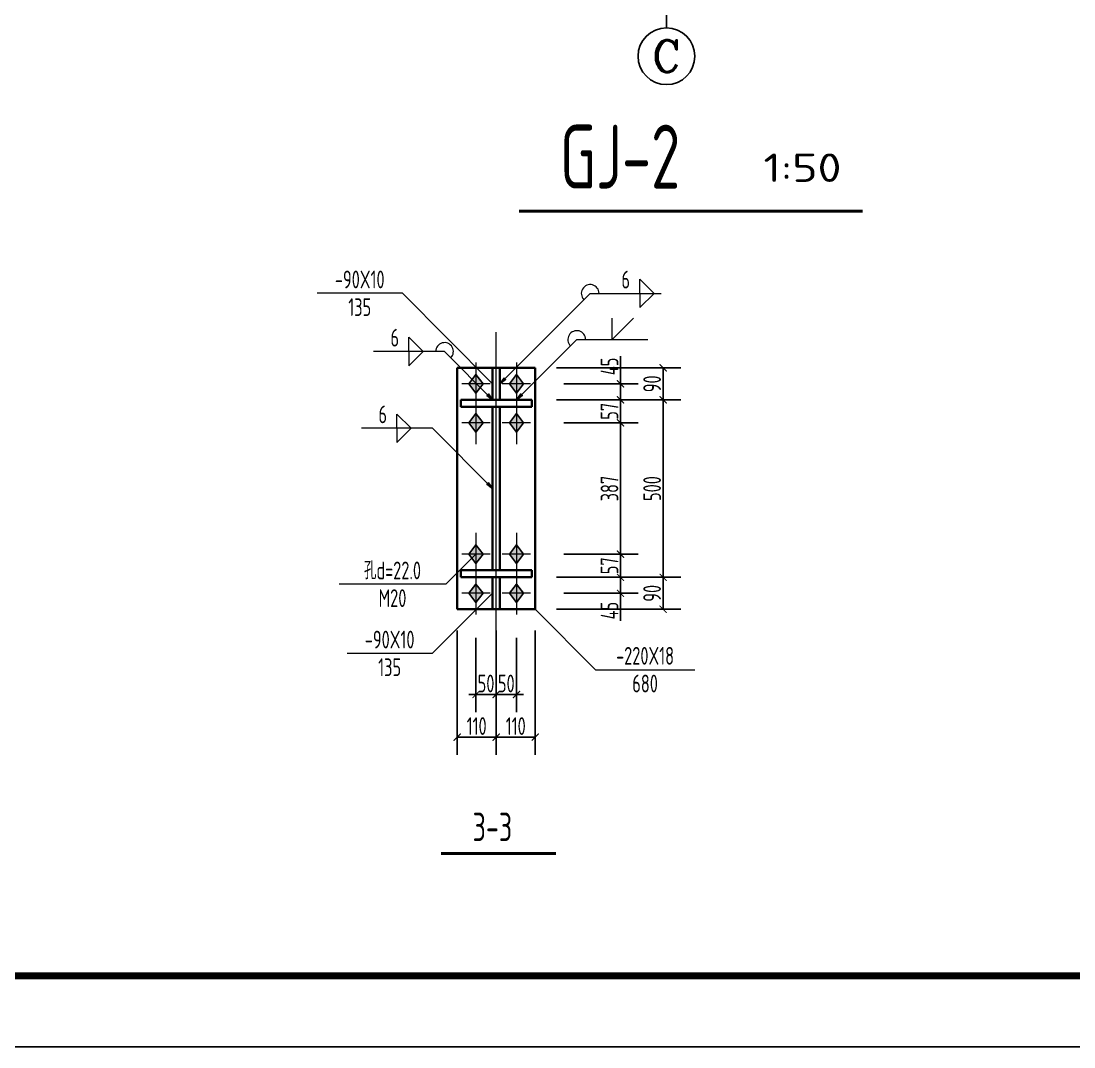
# Model space of a CAD drawing. Extents: x -307088 to 5640332, y -3541089 to -2181377.
# Drawn here: x 5505496 to 5520320, y -3216089 to -3201643 of the extents above; entities that cross this region are included whole.
import ezdxf
from ezdxf.enums import TextEntityAlignment as Align

# ---------------------------------------------------------------- set-up
doc = ezdxf.new("R2010")
doc.units = 0
doc.header["$LTSCALE"] = 100
doc.header["$MEASUREMENT"] = 0
doc.linetypes.add('2', pattern=[1850, 1200, -300, 50, -300])
doc.linetypes.add('线型6', pattern=[8.75, 5, -1.25, 1.25, -1.25])
doc.layers.get('0').update_dxf_attribs({"linetype": 'CONTINUOUS'})
doc.layers.get('DEFPOINTS').update_dxf_attribs({"linetype": 'CONTINUOUS'})
for name, color, linetype in [('10', 7, 'CONTINUOUS'), ('11', 7, 'CONTINUOUS'), ('20', 15, 'CONTINUOUS'), ('AXIS', 3, 'CONTINUOUS'), ('AXIS_TEXT', 7, 'CONTINUOUS'), ('PUB_TITLE', 4, 'CONTINUOUS'), ('尺寸标注', 253, 'CONTINUOUS'), ('焊缝标注', 253, 'CONTINUOUS'), ('螺栓孔标注', 253, 'CONTINUOUS'), ('轴线__点划线', 253, '2'), ('钢板标注', 253, 'CONTINUOUS')]:
    doc.layers.add(name, color=color, linetype=linetype)
doc.styles.add('COMPLEX', font='COMPLEX')
doc.styles.add('FromPkpm', font='Pkpmeng', dxfattribs={"width": 0.7, "bigfont": 'hztxt'})
doc.styles.get("Standard").update_dxf_attribs({"font": 'tssdeng.shx', "height": 3, "bigfont": 'tssdchn.shx'})
doc.styles.add('TSSD_DIMENSION', font='Tssdeng.shx', dxfattribs={"width": 0.7, "bigfont": 'hztxt.shx'})
doc.dimstyles.new('Pkpm_1.00', dxfattribs={"dimtxt": 250, "dimasz": 100, "dimexe": 250, "dimexo": 0.0625, "dimgap": 30, "dimtad": 1, "dimdec": 0, "dimrnd": 5, "dimzin": 0, "dimdsep": 46, "dimtxsty": 'FromPkpm', "dimblk1": 'ARCHTICK', "dimblk2": 'ARCHTICK', "dimsah": 1, "dimcen": 0.09, "dimadec": 0, "dimazin": 0, "dimtfac": 1, "dimtdec": 0, "dimtix": 1, "dimtmove": 2, "dimatfit": 1, "dimfxl": 1, "dimtolj": 1, "dimtzin": 0, "dimarcsym": 0})

# ---------------------------------------------------------------- blocks, each defined once
blk = doc.blocks.new('_ARCHTICK')
at = {"color": 0, "linetype": 'ByBlock', "const_width": 0.15}
blk.add_lwpolyline([(-0.5, -0.5), (0.5, 0.5)], dxfattribs=at)
blk = doc.blocks.new('*D166')
at = {"layer": 'DEFPOINTS', "color": 0, "linetype": 'Continuous', "transparency": 16777216}
for p in [(5512736, -3206751), (5513936, -3206751), (5512736, -3206976)]:
    blk.add_point(p, dxfattribs=at)
at = {"layer": '尺寸标注', "color": 0, "linetype": 'Continuous', "lineweight": -2, "transparency": 16777216}
for p, q in [((5513936, -3206751), (5513936, -3206362)), ((5513136, -3206751), (5514186, -3206751)), ((5513936, -3206976), (5513936, -3206751)), ((5513136, -3206976), (5514186, -3206976))]:
    blk.add_line(p, q, dxfattribs=at)
at = {"layer": '尺寸标注', "color": 0, "linetype": 'Continuous', "lineweight": -2, "transparency": 16777216, "xscale": 100, "yscale": 100, "zscale": 100}
for p, rotation in [((5513936, -3206751), 90), ((5513936, -3206976), 270)]:
    blk.add_blockref('_ARCHTICK', p, dxfattribs=dict(at, rotation=rotation))
at = {"layer": '尺寸标注', "color": 0, "linetype": 'Continuous', "lineweight": 18, "transparency": 16777216, "insert": (5513781, -3206506), "char_height": 250, "attachment_point": 5, "rotation": 90, "style": 'FromPkpm'}
blk.add_mtext('\\A1;45', dxfattribs=at)
blk = doc.blocks.new('*D167')
at = {"layer": 'DEFPOINTS', "color": 0, "linetype": 'Continuous', "transparency": 16777216}
for p in [(5512736, -3206976), (5513936, -3206976), (5512736, -3207301)]:
    blk.add_point(p, dxfattribs=at)
at = {"layer": '尺寸标注', "color": 0, "linetype": 'Continuous', "lineweight": -2, "transparency": 16777216}
for p, q in [((5513136, -3206976), (5514186, -3206976)), ((5513936, -3207301), (5513936, -3206976)), ((5513136, -3207301), (5514186, -3207301))]:
    blk.add_line(p, q, dxfattribs=at)
at = {"layer": '尺寸标注', "color": 0, "linetype": 'Continuous', "lineweight": -2, "transparency": 16777216, "xscale": 100, "yscale": 100, "zscale": 100}
for p, rotation in [((5513936, -3206976), 90), ((5513936, -3207301), 270)]:
    blk.add_blockref('_ARCHTICK', p, dxfattribs=dict(at, rotation=rotation))
at = {"layer": '尺寸标注', "color": 0, "linetype": 'Continuous', "lineweight": 18, "transparency": 16777216, "insert": (5513781, -3207138), "char_height": 250, "attachment_point": 5, "rotation": 90, "style": 'FromPkpm'}
blk.add_mtext('\\A1;57', dxfattribs=at)
blk = doc.blocks.new('*D168')
at = {"layer": 'DEFPOINTS', "color": 0, "linetype": 'Continuous', "transparency": 16777216}
for p in [(5512736, -3209476), (5513936, -3209476), (5512736, -3209701)]:
    blk.add_point(p, dxfattribs=at)
at = {"layer": '尺寸标注', "color": 0, "linetype": 'Continuous', "lineweight": -2, "transparency": 16777216}
for p, q in [((5513136, -3209476), (5514186, -3209476)), ((5513936, -3209476), (5513936, -3209701)), ((5513136, -3209701), (5514186, -3209701)), ((5513936, -3209701), (5513936, -3210089))]:
    blk.add_line(p, q, dxfattribs=at)
at = {"layer": '尺寸标注', "color": 0, "linetype": 'Continuous', "lineweight": -2, "transparency": 16777216, "xscale": 100, "yscale": 100, "zscale": 100}
for p, rotation in [((5513936, -3209476), 90), ((5513936, -3209701), 270)]:
    blk.add_blockref('_ARCHTICK', p, dxfattribs=dict(at, rotation=rotation))
at = {"layer": '尺寸标注', "color": 0, "linetype": 'Continuous', "lineweight": 18, "transparency": 16777216, "insert": (5513781, -3209945), "char_height": 250, "attachment_point": 5, "rotation": 90, "style": 'FromPkpm'}
blk.add_mtext('\\A1;45', dxfattribs=at)
blk = doc.blocks.new('*D169')
at = {"layer": 'DEFPOINTS', "color": 0, "linetype": 'Continuous', "transparency": 16777216}
for p in [(5512736, -3209151), (5513936, -3209151), (5512736, -3209476)]:
    blk.add_point(p, dxfattribs=at)
at = {"layer": '尺寸标注', "color": 0, "linetype": 'Continuous', "lineweight": -2, "transparency": 16777216}
for p, q in [((5513136, -3209151), (5514186, -3209151)), ((5513936, -3209476), (5513936, -3209151)), ((5513136, -3209476), (5514186, -3209476))]:
    blk.add_line(p, q, dxfattribs=at)
at = {"layer": '尺寸标注', "color": 0, "linetype": 'Continuous', "lineweight": -2, "transparency": 16777216, "xscale": 100, "yscale": 100, "zscale": 100}
for p, rotation in [((5513936, -3209151), 90), ((5513936, -3209476), 270)]:
    blk.add_blockref('_ARCHTICK', p, dxfattribs=dict(at, rotation=rotation))
at = {"layer": '尺寸标注', "color": 0, "linetype": 'Continuous', "lineweight": 18, "transparency": 16777216, "insert": (5513781, -3209313), "char_height": 250, "attachment_point": 5, "rotation": 90, "style": 'FromPkpm'}
blk.add_mtext('\\A1;57', dxfattribs=at)
blk = doc.blocks.new('*D170')
at = {"layer": 'DEFPOINTS', "color": 0, "linetype": 'Continuous', "transparency": 16777216}
for p in [(5512736, -3207301), (5513936, -3207301), (5512736, -3209151)]:
    blk.add_point(p, dxfattribs=at)
at = {"layer": '尺寸标注', "color": 0, "linetype": 'Continuous', "lineweight": -2, "transparency": 16777216}
for p, q in [((5513136, -3207301), (5514186, -3207301)), ((5513936, -3209151), (5513936, -3207301)), ((5513136, -3209151), (5514186, -3209151))]:
    blk.add_line(p, q, dxfattribs=at)
at = {"layer": '尺寸标注', "color": 0, "linetype": 'Continuous', "lineweight": -2, "transparency": 16777216, "xscale": 100, "yscale": 100, "zscale": 100}
for p, rotation in [((5513936, -3207301), 90), ((5513936, -3209151), 270)]:
    blk.add_blockref('_ARCHTICK', p, dxfattribs=dict(at, rotation=rotation))
at = {"layer": '尺寸标注', "color": 0, "linetype": 'Continuous', "lineweight": 18, "transparency": 16777216, "insert": (5513781, -3208226), "char_height": 250, "attachment_point": 5, "rotation": 90, "style": 'FromPkpm'}
blk.add_mtext('\\A1;387', dxfattribs=at)
blk = doc.blocks.new('*D171')
at = {"layer": 'DEFPOINTS', "color": 0, "linetype": 'Continuous', "transparency": 16777216}
for p in [(5511901, -3209926), (5512186, -3209926), (5512186, -3211126)]:
    blk.add_point(p, dxfattribs=at)
at = {"layer": '尺寸标注', "color": 0, "linetype": 'Continuous', "lineweight": -2, "transparency": 16777216}
for p, q in [((5511901, -3210326), (5511901, -3211376)), ((5512186, -3210326), (5512186, -3211376)), ((5511901, -3211126), (5511801, -3211126)), ((5511901, -3211126), (5512186, -3211126)), ((5512186, -3211126), (5512286, -3211126))]:
    blk.add_line(p, q, dxfattribs=at)
at = {"layer": '尺寸标注', "color": 0, "linetype": 'Continuous', "lineweight": -2, "transparency": 16777216, "xscale": 100, "yscale": 100, "zscale": 100}
blk.add_blockref('_ARCHTICK', (5511901, -3211126), dxfattribs=at)
at = {"layer": '尺寸标注', "color": 0, "linetype": 'Continuous', "lineweight": -2, "transparency": 16777216, "xscale": 100, "yscale": 100, "zscale": 100, "rotation": 180}
blk.add_blockref('_ARCHTICK', (5512186, -3211126), dxfattribs=at)
at = {"layer": '尺寸标注', "color": 0, "linetype": 'Continuous', "lineweight": 18, "transparency": 16777216, "insert": (5512043, -3210971), "char_height": 250, "attachment_point": 5, "style": 'FromPkpm'}
blk.add_mtext('\\A1;50', dxfattribs=at)
blk = doc.blocks.new('*D172')
at = {"layer": 'DEFPOINTS', "color": 0, "linetype": 'Continuous', "transparency": 16777216}
for p in [(5512186, -3209926), (5512471, -3209926), (5512471, -3211126)]:
    blk.add_point(p, dxfattribs=at)
at = {"layer": '尺寸标注', "color": 0, "linetype": 'Continuous', "lineweight": -2, "transparency": 16777216}
for p, q in [((5512186, -3210326), (5512186, -3211376)), ((5512471, -3210326), (5512471, -3211376)), ((5512186, -3211126), (5512086, -3211126)), ((5512186, -3211126), (5512471, -3211126)), ((5512471, -3211126), (5512571, -3211126))]:
    blk.add_line(p, q, dxfattribs=at)
at = {"layer": '尺寸标注', "color": 0, "linetype": 'Continuous', "lineweight": -2, "transparency": 16777216, "xscale": 100, "yscale": 100, "zscale": 100}
blk.add_blockref('_ARCHTICK', (5512186, -3211126), dxfattribs=at)
at = {"layer": '尺寸标注', "color": 0, "linetype": 'Continuous', "lineweight": -2, "transparency": 16777216, "xscale": 100, "yscale": 100, "zscale": 100, "rotation": 180}
blk.add_blockref('_ARCHTICK', (5512471, -3211126), dxfattribs=at)
at = {"layer": '尺寸标注', "color": 0, "linetype": 'Continuous', "lineweight": 18, "transparency": 16777216, "insert": (5512328, -3210971), "char_height": 250, "attachment_point": 5, "style": 'FromPkpm'}
blk.add_mtext('\\A1;50', dxfattribs=at)
blk = doc.blocks.new('*D173')
at = {"layer": 'DEFPOINTS', "color": 0, "linetype": 'Continuous', "transparency": 16777216}
for p in [(5511636, -3209926), (5512186, -3209926), (5512186, -3211726)]:
    blk.add_point(p, dxfattribs=at)
at = {"layer": '尺寸标注', "color": 0, "linetype": 'Continuous', "lineweight": -2, "transparency": 16777216}
for p, q in [((5511636, -3210226), (5511636, -3211976)), ((5512186, -3210226), (5512186, -3211976)), ((5511636, -3211726), (5512186, -3211726))]:
    blk.add_line(p, q, dxfattribs=at)
at = {"layer": '尺寸标注', "color": 0, "linetype": 'Continuous', "lineweight": -2, "transparency": 16777216, "xscale": 100, "yscale": 100, "zscale": 100, "rotation": 180}
blk.add_blockref('_ARCHTICK', (5511636, -3211726), dxfattribs=at)
at = {"layer": '尺寸标注', "color": 0, "linetype": 'Continuous', "lineweight": -2, "transparency": 16777216, "xscale": 100, "yscale": 100, "zscale": 100}
blk.add_blockref('_ARCHTICK', (5512186, -3211726), dxfattribs=at)
at = {"layer": '尺寸标注', "color": 0, "linetype": 'Continuous', "lineweight": 18, "transparency": 16777216, "insert": (5511911, -3211571), "char_height": 250, "attachment_point": 5, "style": 'FromPkpm'}
blk.add_mtext('\\A1;110', dxfattribs=at)
blk = doc.blocks.new('*D174')
at = {"layer": 'DEFPOINTS', "color": 0, "linetype": 'Continuous', "transparency": 16777216}
for p in [(5512186, -3209926), (5512736, -3209926), (5512736, -3211726)]:
    blk.add_point(p, dxfattribs=at)
at = {"layer": '尺寸标注', "color": 0, "linetype": 'Continuous', "lineweight": -2, "transparency": 16777216}
for p, q in [((5512186, -3210226), (5512186, -3211976)), ((5512736, -3210226), (5512736, -3211976)), ((5512186, -3211726), (5512736, -3211726))]:
    blk.add_line(p, q, dxfattribs=at)
at = {"layer": '尺寸标注', "color": 0, "linetype": 'Continuous', "lineweight": -2, "transparency": 16777216, "xscale": 100, "yscale": 100, "zscale": 100, "rotation": 180}
blk.add_blockref('_ARCHTICK', (5512186, -3211726), dxfattribs=at)
at = {"layer": '尺寸标注', "color": 0, "linetype": 'Continuous', "lineweight": -2, "transparency": 16777216, "xscale": 100, "yscale": 100, "zscale": 100}
blk.add_blockref('_ARCHTICK', (5512736, -3211726), dxfattribs=at)
at = {"layer": '尺寸标注', "color": 0, "linetype": 'Continuous', "lineweight": 18, "transparency": 16777216, "insert": (5512461, -3211571), "char_height": 250, "attachment_point": 5, "style": 'FromPkpm'}
blk.add_mtext('\\A1;110', dxfattribs=at)
blk = doc.blocks.new('*D175')
at = {"layer": 'DEFPOINTS', "color": 0, "linetype": 'Continuous', "transparency": 16777216}
for p in [(5512736, -3209476), (5514536, -3209476), (5512736, -3209926)]:
    blk.add_point(p, dxfattribs=at)
at = {"layer": '尺寸标注', "color": 0, "linetype": 'Continuous', "lineweight": -2, "transparency": 16777216}
for p, q in [((5513036, -3209476), (5514786, -3209476)), ((5514536, -3209926), (5514536, -3209476)), ((5513036, -3209926), (5514786, -3209926))]:
    blk.add_line(p, q, dxfattribs=at)
at = {"layer": '尺寸标注', "color": 0, "linetype": 'Continuous', "lineweight": -2, "transparency": 16777216, "xscale": 100, "yscale": 100, "zscale": 100}
for p, rotation in [((5514536, -3209476), 90), ((5514536, -3209926), 270)]:
    blk.add_blockref('_ARCHTICK', p, dxfattribs=dict(at, rotation=rotation))
at = {"layer": '尺寸标注', "color": 0, "linetype": 'Continuous', "lineweight": 18, "transparency": 16777216, "insert": (5514381, -3209701), "char_height": 250, "attachment_point": 5, "rotation": 90, "style": 'FromPkpm'}
blk.add_mtext('\\A1;90', dxfattribs=at)
blk = doc.blocks.new('*D176')
at = {"layer": 'DEFPOINTS', "color": 0, "linetype": 'Continuous', "transparency": 16777216}
for p in [(5512736, -3206976), (5514536, -3206976), (5512736, -3209476)]:
    blk.add_point(p, dxfattribs=at)
at = {"layer": '尺寸标注', "color": 0, "linetype": 'Continuous', "lineweight": -2, "transparency": 16777216}
for p, q in [((5513036, -3206976), (5514786, -3206976)), ((5514536, -3209476), (5514536, -3206976)), ((5513036, -3209476), (5514786, -3209476))]:
    blk.add_line(p, q, dxfattribs=at)
at = {"layer": '尺寸标注', "color": 0, "linetype": 'Continuous', "lineweight": -2, "transparency": 16777216, "xscale": 100, "yscale": 100, "zscale": 100}
for p, rotation in [((5514536, -3206976), 90), ((5514536, -3209476), 270)]:
    blk.add_blockref('_ARCHTICK', p, dxfattribs=dict(at, rotation=rotation))
at = {"layer": '尺寸标注', "color": 0, "linetype": 'Continuous', "lineweight": 18, "transparency": 16777216, "insert": (5514381, -3208226), "char_height": 250, "attachment_point": 5, "rotation": 90, "style": 'FromPkpm'}
blk.add_mtext('\\A1;500', dxfattribs=at)
blk = doc.blocks.new('*D177')
at = {"layer": 'DEFPOINTS', "color": 0, "linetype": 'Continuous', "transparency": 16777216}
for p in [(5512736, -3206526), (5514536, -3206526), (5512736, -3206976)]:
    blk.add_point(p, dxfattribs=at)
at = {"layer": '尺寸标注', "color": 0, "linetype": 'Continuous', "lineweight": -2, "transparency": 16777216}
for p, q in [((5513036, -3206526), (5514786, -3206526)), ((5514536, -3206976), (5514536, -3206526)), ((5513036, -3206976), (5514786, -3206976))]:
    blk.add_line(p, q, dxfattribs=at)
at = {"layer": '尺寸标注', "color": 0, "linetype": 'Continuous', "lineweight": -2, "transparency": 16777216, "xscale": 100, "yscale": 100, "zscale": 100}
for p, rotation in [((5514536, -3206526), 90), ((5514536, -3206976), 270)]:
    blk.add_blockref('_ARCHTICK', p, dxfattribs=dict(at, rotation=rotation))
at = {"layer": '尺寸标注', "color": 0, "linetype": 'Continuous', "lineweight": 18, "transparency": 16777216, "insert": (5514381, -3206751), "char_height": 250, "attachment_point": 5, "rotation": 90, "style": 'FromPkpm'}
blk.add_mtext('\\A1;90', dxfattribs=at)
blk = doc.blocks.new('_AXISO')
blk.add_circle((0, 0), 0.5)
at = {"layer": 'AXIS_TEXT', "style": 'COMPLEX', "width": 1.041667}
blk.add_attdef('A', text='', height=0.56, dxfattribs=at).set_placement((-0.25, -0.28), (0.25, -0.28), align=Align.FIT)

msp = doc.modelspace()

# ---------------------------------------------------------------- hatches: boundary and pattern name
at = {"layer": '10'}
for points in [[(5511901, -3206620.6), (5511801, -3206750.6), (5511901, -3206880.6), (5512001, -3206750.6)], [(5512471, -3206620.6), (5512371, -3206750.6), (5512471, -3206880.6), (5512571, -3206750.6)], [(5511901, -3207170.6), (5511801, -3207300.6), (5511901, -3207430.6), (5512001, -3207300.6)], [(5512471, -3207170.6), (5512371, -3207300.6), (5512471, -3207430.6), (5512571, -3207300.6)], [(5511901, -3209020.6), (5511801, -3209150.6), (5511901, -3209280.6), (5512001, -3209150.6)], [(5512471, -3209020.6), (5512371, -3209150.6), (5512471, -3209280.6), (5512571, -3209150.6)], [(5511901, -3209570.6), (5511801, -3209700.6), (5511901, -3209830.6), (5512001, -3209700.6)], [(5512471, -3209570.6), (5512371, -3209700.6), (5512471, -3209830.6), (5512571, -3209700.6)]]:
    msp.add_hatch(color=1, dxfattribs=at).paths.add_polyline_path(points)
at = {"layer": '焊缝标注'}
for points in [[(5512236, -3206750.6), (5512317.3, -3206690.5), (5512296.1, -3206669.3)], [(5512136, -3206975.6), (5512076, -3206894.2), (5512054.7, -3206915.4)], [(5512471, -3206975.6), (5512552.3, -3206915.5), (5512531.1, -3206894.3)], [(5512136, -3208225.6), (5512076, -3208144.2), (5512054.7, -3208165.4)]]:
    msp.add_hatch(color=256, dxfattribs=at).paths.add_polyline_path(points)

# ---------------------------------------------------------------- linework, layer by layer
at = {"layer": '10', "linetype": '线型6', "lineweight": 18, "ltscale": 100}
msp.add_line((5512186, -3210425.6), (5512186, -3206025.6), dxfattribs=at)
at = {"layer": '10', "color": 9, "lineweight": 18, "ltscale": 100}
for p, q in [((5511901, -3206450.6), (5511901, -3207050.6)), ((5512471, -3206450.6), (5512471, -3207050.6)), ((5512101, -3206750.6), (5511701, -3206750.6)), ((5512671, -3206750.6), (5512271, -3206750.6)), ((5511901, -3207000.6), (5511901, -3207600.6)), ((5512471, -3207000.6), (5512471, -3207600.6)), ((5512101, -3207300.6), (5511701, -3207300.6)), ((5512671, -3207300.6), (5512271, -3207300.6)), ((5511901, -3208850.6), (5511901, -3209450.6)), ((5512471, -3208850.6), (5512471, -3209450.6)), ((5512101, -3209150.6), (5511701, -3209150.6)), ((5512671, -3209150.6), (5512271, -3209150.6)), ((5511901, -3209400.6), (5511901, -3210000.6)), ((5512471, -3209400.6), (5512471, -3210000.6)), ((5512101, -3209700.6), (5511701, -3209700.6)), ((5512671, -3209700.6), (5512271, -3209700.6))]:
    msp.add_line(p, q, dxfattribs=at)
at = {"layer": '10', "color": 3, "lineweight": 35, "ltscale": 100}
for p, q in [((5512686, -3206975.6), (5511686, -3206975.6)), ((5511686, -3206975.6), (5511686, -3207075.6)), ((5511686, -3207075.6), (5512686, -3207075.6)), ((5512136, -3209375.6), (5512136, -3207075.6)), ((5512236, -3209375.6), (5512236, -3207075.6)), ((5512686, -3207075.6), (5512686, -3206975.6)), ((5512686, -3209375.6), (5511686, -3209375.6)), ((5511686, -3209375.6), (5511686, -3209475.6)), ((5512686, -3209475.6), (5512686, -3209375.6)), ((5511686, -3209475.6), (5512686, -3209475.6))]:
    msp.add_line(p, q, dxfattribs=at)
at = {"layer": '10', "color": 1, "linetype": 'Continuous'}
for points in [[(5511901, -3206620.6), (5511801, -3206750.6), (5511901, -3206880.6), (5512001, -3206750.6)], [(5512471, -3206620.6), (5512371, -3206750.6), (5512471, -3206880.6), (5512571, -3206750.6)], [(5511901, -3207170.6), (5511801, -3207300.6), (5511901, -3207430.6), (5512001, -3207300.6)], [(5512471, -3207170.6), (5512371, -3207300.6), (5512471, -3207430.6), (5512571, -3207300.6)], [(5511901, -3209020.6), (5511801, -3209150.6), (5511901, -3209280.6), (5512001, -3209150.6)], [(5512471, -3209020.6), (5512371, -3209150.6), (5512471, -3209280.6), (5512571, -3209150.6)], [(5511901, -3209570.6), (5511801, -3209700.6), (5511901, -3209830.6), (5512001, -3209700.6)], [(5512471, -3209570.6), (5512371, -3209700.6), (5512471, -3209830.6), (5512571, -3209700.6)]]:
    msp.add_lwpolyline(points, close=True, dxfattribs=at)
at = {"layer": '10', "const_width": 45}
msp.add_lwpolyline([(5511408, -3213365.4), (5513028, -3213365.4)], dxfattribs=at)
at = {"layer": '11', "color": 7, "const_width": 45}
msp.add_lwpolyline([(5512507.2, -3204319.7), (5517343.6, -3204319.7)], dxfattribs=at)
at = {"layer": '20', "lineweight": 35, "ltscale": 100}
for p, q in [((5512736, -3206525.6), (5511636, -3206525.6)), ((5511636, -3206525.6), (5511636, -3209925.6)), ((5512236, -3206525.6), (5512136, -3206525.6)), ((5512136, -3206525.6), (5512136, -3206975.6)), ((5512236, -3206975.6), (5512236, -3206525.6)), ((5512736, -3209925.6), (5512736, -3206525.6)), ((5512136, -3206975.6), (5512236, -3206975.6)), ((5512136, -3209475.6), (5512236, -3209475.6)), ((5512136, -3209925.6), (5512136, -3209475.6)), ((5512236, -3209475.6), (5512236, -3209925.6)), ((5511636, -3209925.6), (5512736, -3209925.6)), ((5512236, -3209925.6), (5512136, -3209925.6))]:
    msp.add_line(p, q, dxfattribs=at)
at = {"layer": 'PUB_TITLE'}
msp.add_lwpolyline([(5479576.3, -3216089.1), (5553876.3, -3216089.1), (5553876.3, -3174089.1), (5479576.3, -3174089.1)], close=True, dxfattribs=at)
at = {"layer": 'PUB_TITLE', "const_width": 100}
msp.add_lwpolyline([(5482076.3, -3215089.1), (5552876.3, -3215089.1), (5552876.3, -3175089.1), (5482076.3, -3175089.1)], close=True, dxfattribs=at)
at = {"layer": '焊缝标注', "lineweight": 18, "ltscale": 100}
for p, q in [((5514209.3, -3205278.3), (5514409.3, -3205478.3)), ((5514209.3, -3205478.3), (5514209.3, -3205278.3)), ((5512236, -3206750.6), (5513509.3, -3205478.3)), ((5513509.3, -3205478.3), (5514509.3, -3205478.3)), ((5514209.3, -3205678.3), (5514409.3, -3205478.3)), ((5514209.3, -3205478.3), (5514209.3, -3205678.3)), ((5513819.9, -3206127.4), (5513819.9, -3205827.4)), ((5513819.9, -3206127.4), (5514119.9, -3205827.4)), ((5511158, -3206296), (5510958, -3206096)), ((5510958, -3206296), (5510958, -3206096)), ((5512471, -3206975.6), (5513319.9, -3206127.4)), ((5513319.9, -3206127.4), (5514319.9, -3206127.4)), ((5511458, -3206296), (5510458, -3206296)), ((5511158, -3206296), (5510958, -3206496)), ((5510958, -3206296), (5510958, -3206496)), ((5512136, -3206975.6), (5511458, -3206296)), ((5510988.5, -3207376), (5510788.5, -3207176)), ((5510788.5, -3207376), (5510788.5, -3207176)), ((5511288.5, -3207376), (5510288.5, -3207376)), ((5510988.5, -3207376), (5510788.5, -3207576)), ((5510788.5, -3207376), (5510788.5, -3207576)), ((5512136, -3208225.6), (5511288.5, -3207376))]:
    msp.add_line(p, q, dxfattribs=at)
at = {"layer": '焊缝标注', "linetype": 'Continuous'}
for points in [[(5512236, -3206750.6), (5512317.3, -3206690.5), (5512296.1, -3206669.3)], [(5512136, -3206975.6), (5512076, -3206894.2), (5512054.7, -3206915.4)], [(5512471, -3206975.6), (5512552.3, -3206915.5), (5512531.1, -3206894.3)], [(5512136, -3208225.6), (5512076, -3208144.2), (5512054.7, -3208165.4)]]:
    msp.add_lwpolyline(points, close=True, dxfattribs=at)
at = {"layer": '焊缝标注', "lineweight": 18, "ltscale": 100}
for centre, start, end in [((5513509.3, -3205478.3), 0, 224.97719), ((5513319.9, -3206127.4), 0, 224.97719), ((5511458, -3206296), 314.93155, 180)]:
    msp.add_arc(centre, 125, start, end, dxfattribs=at)
at = {"layer": '螺栓孔标注', "lineweight": 18, "ltscale": 100}
for p, q in [((5511901, -3209150.6), (5511475.9, -3209574)), ((5511475.9, -3209574), (5509975.9, -3209574))]:
    msp.add_line(p, q, dxfattribs=at)
at = {"layer": '螺栓孔标注', "ltscale": 100, "const_width": 10}
msp.add_lwpolyline([(5511906, -3209150.6, 1), (5511896, -3209150.6, 1)], format="xyb", close=True, dxfattribs=at)
at = {"layer": '轴线__点划线', "color": 1, "ltscale": 0.01}
msp.add_line((5514582.9, -3176910.2), (5514582.9, -3201737.8), dxfattribs=at)
at = {"layer": '钢板标注', "lineweight": 18, "ltscale": 100}
for p, q in [((5510864.7, -3205476.3), (5509664.7, -3205476.3)), ((5512136, -3206750.6), (5510864.7, -3205476.3)), ((5512136, -3209700.6), (5511285.8, -3210547.4)), ((5512736, -3209925.6), (5513582.1, -3210776.5)), ((5511285.8, -3210547.4), (5510085.8, -3210547.4)), ((5513582.1, -3210776.5), (5514982.1, -3210776.5))]:
    msp.add_line(p, q, dxfattribs=at)
at = {"layer": '钢板标注', "ltscale": 100, "const_width": 10}
for points in [[(5512141, -3206750.6, 1), (5512131, -3206750.6, 1)], [(5512141, -3209700.6, 1), (5512131, -3209700.6, 1)], [(5512741, -3209925.6, 1), (5512731, -3209925.6, 1)]]:
    msp.add_lwpolyline(points, format="xyb", close=True, dxfattribs=at)

# ---------------------------------------------------------------- block references
at = {"layer": 'AXIS', "ltscale": 50}
ref = msp.add_blockref('_AXISO', (5514582.9, -3202137.8), dxfattribs=dict(at, xscale=-800, yscale=800, zscale=800))
ref.add_attrib('A', 'C', dxfattribs={"layer": 'AXIS_TEXT', "height": 448, "style": 'COMPLEX', "width": 1.25}).set_placement((5514382.9, -3202361.8), (5514782.9, -3202361.8), align=Align.FIT)

# ---------------------------------------------------------------- texts
at = {"layer": '10', "width": 1.04027}
msp.add_text('1:50 ', height=400, dxfattribs=at).set_placement((5515948.7, -3203907.7), (5517358.7, -3203907.7), align=Align.FIT)
at = {"layer": '10', "width": 0.7}
msp.add_text('3-3', height=400, dxfattribs=at).set_placement((5511853.5, -3213190.4))
at = {"layer": '11', "color": 7, "style": 'TSSD_DIMENSION', "width": 0.7}
msp.add_text('GJ-2', height=900, dxfattribs=at).set_placement((5513082.7, -3204002))
at = {"layer": '焊缝标注', "lineweight": 25, "style": 'FromPkpm', "width": 0.7}
for p in [(5514009.3, -3205408.3), (5510758, -3206226), (5510588.5, -3207306)]:
    msp.add_text('6', height=250, dxfattribs=at).set_placement(p, align=Align.CENTER)
at = {"layer": '螺栓孔标注', "lineweight": 25, "style": 'FromPkpm', "width": 0.7}
msp.add_text('孔d=22.0', height=250, dxfattribs=at).set_placement((5510725.9, -3209504), align=Align.CENTER)
msp.add_text('M20', height=250, dxfattribs=at).set_placement((5510725.9, -3209644), align=Align.TOP_CENTER)
at = {"layer": '钢板标注', "lineweight": 25, "style": 'FromPkpm', "width": 0.7}
for s, p in [('-90X10', (5510264.7, -3205406.3)), ('-90X10', (5510685.8, -3210477.4)), ('-220X18', (5514282.1, -3210706.5))]:
    msp.add_text(s, height=250, dxfattribs=at).set_placement(p, align=Align.CENTER)
for s, p in [('135', (5510264.7, -3205546.3)), ('135', (5510685.8, -3210617.4)), ('680', (5514282.1, -3210846.5))]:
    msp.add_text(s, height=250, dxfattribs=at).set_placement(p, align=Align.TOP_CENTER)

# ---------------------------------------------------------------- dimensions: what is measured, and where the dimension line sits
at = {"layer": '尺寸标注', "linetype": 'Continuous', "lineweight": 18}
for base, p1, p2, text, override, picture, middle in [((5513936, -3206750.6), (5512736, -3206975.6), (5512736, -3206750.6), '45', {"dimexo": 400, "dimtad": 1, "dimjust": 2, "dimtih": 0, "dimtoh": 0, "dimtix": 0, "dimtmove": 0, "dimatfit": 3}, '*D166', (5513781, -3206506.2)), ((5514536, -3206525.6), (5512736, -3206975.6), (5512736, -3206525.6), '90', {"dimexo": 300, "dimtad": 1, "dimjust": 0, "dimtih": 0, "dimtoh": 0, "dimtmove": 0, "dimatfit": 3}, '*D177', (5514381, -3206750.6)), ((5513936, -3206975.6), (5512736, -3207300.6), (5512736, -3206975.6), '57', {"dimexo": 400, "dimtad": 1, "dimjust": 0, "dimtih": 0, "dimtoh": 0, "dimtmove": 0, "dimatfit": 3}, '*D167', (5513781, -3207138.1)), ((5514536, -3206975.6), (5512736, -3209475.6), (5512736, -3206975.6), '500', {"dimexo": 300, "dimtad": 1, "dimjust": 0, "dimtih": 0, "dimtoh": 0, "dimtmove": 0, "dimatfit": 3}, '*D176', (5514381, -3208225.6)), ((5513936, -3207300.6), (5512736, -3209150.6), (5512736, -3207300.6), '387', {"dimexo": 400, "dimtad": 1, "dimjust": 0, "dimtih": 0, "dimtoh": 0, "dimtmove": 0, "dimatfit": 3}, '*D170', (5513781, -3208225.6)), ((5513936, -3209150.6), (5512736, -3209475.6), (5512736, -3209150.6), '57', {"dimexo": 400, "dimtad": 1, "dimjust": 0, "dimtih": 0, "dimtoh": 0, "dimtmove": 0, "dimatfit": 3}, '*D169', (5513781, -3209313.1)), ((5513936, -3209475.6), (5512736, -3209700.6), (5512736, -3209475.6), '45', {"dimexo": 400, "dimtad": 1, "dimjust": 1, "dimtih": 0, "dimtoh": 0, "dimtix": 0, "dimtmove": 0, "dimatfit": 3}, '*D168', (5513781, -3209945)), ((5514536, -3209475.6), (5512736, -3209925.6), (5512736, -3209475.6), '90', {"dimexo": 300, "dimtad": 1, "dimjust": 0, "dimtih": 0, "dimtoh": 0, "dimtmove": 0, "dimatfit": 3}, '*D175', (5514381, -3209700.6))]:
    dim = msp.add_linear_dim(base=base, p1=p1, p2=p2, angle=90, text=text, dimstyle='Pkpm_1.00', override=override, dxfattribs=at)
    dim.commit()
    dim.dimension.update_dxf_attribs({"geometry": picture, "text_midpoint": middle})
for base, p1, p2, text, override, picture, middle in [((5512186, -3211725.6), (5511636, -3209925.6), (5512186, -3209925.6), '110', {"dimexo": 300, "dimtad": 1, "dimjust": 0, "dimtih": 0, "dimtoh": 0, "dimtmove": 0, "dimatfit": 3}, '*D173', (5511911, -3211570.6)), ((5512186, -3211125.6), (5511901, -3209925.6), (5512186, -3209925.6), '50', {"dimexo": 400, "dimtad": 1, "dimjust": 0, "dimtih": 0, "dimtoh": 0, "dimtmove": 0, "dimatfit": 3}, '*D171', (5512043.5, -3210970.6)), ((5512471, -3211125.6), (5512186, -3209925.6), (5512471, -3209925.6), '50', {"dimexo": 400, "dimtad": 1, "dimjust": 0, "dimtih": 0, "dimtoh": 0, "dimtmove": 0, "dimatfit": 3}, '*D172', (5512328.5, -3210970.6)), ((5512736, -3211725.6), (5512186, -3209925.6), (5512736, -3209925.6), '110', {"dimexo": 300, "dimtad": 1, "dimjust": 0, "dimtih": 0, "dimtoh": 0, "dimtmove": 0, "dimatfit": 3}, '*D174', (5512461, -3211570.6))]:
    dim = msp.add_linear_dim(base=base, p1=p1, p2=p2, text=text, dimstyle='Pkpm_1.00', override=override, dxfattribs=at)
    dim.commit()
    dim.dimension.update_dxf_attribs({"geometry": picture, "text_midpoint": middle})

doc.saveas('drawing.dxf')
